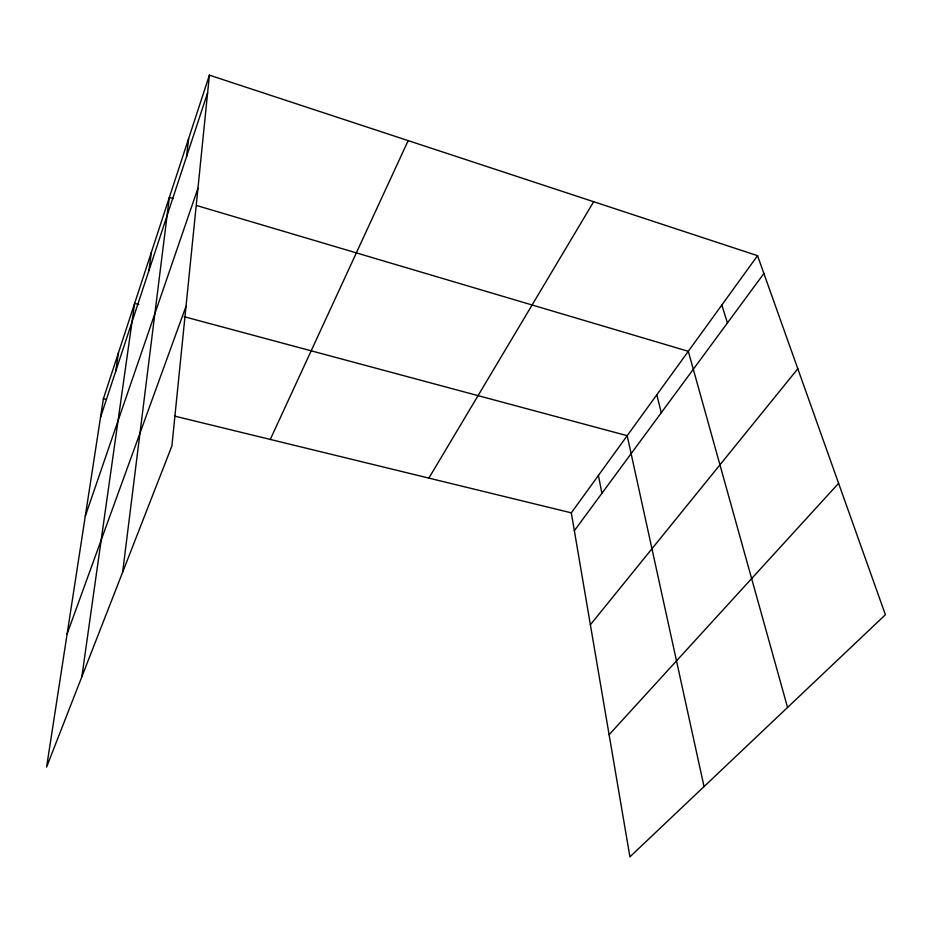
<?xml version="1.0" encoding="UTF-8"?>
<svg xmlns="http://www.w3.org/2000/svg" width="932" height="932" viewBox="0 0 932 932"><rect width="100%" height="100%" fill="white"/><g stroke="black" fill="none" stroke-linecap="round" stroke-linejoin="round"><path stroke-width="1.4" d="M209.397 75.154L171.884 446.032L46.6 767.071L103.394 398.745L209.397 75.154L757.553 255.683L885.4 614.724L629.916 856.846L571.316 512.845L757.553 255.683M186.586 156.506L188.625 138.553M122.64 572.213L169.344 197.433L173.445 198.644M148.934 270.63L151.392 252.234M81.865 676.702L134.627 303.401L138.751 304.508M115.743 371.227L118.492 352.657M100.528 417.326L207.615 92.757M85.278 516.2L197.945 188.311M67.151 633.818L186.016 306.302M270.28 439.438L408.158 140.615M428.883 478.116L593.672 201.708M574.357 530.692L763.891 273.484M590.375 624.743L797.815 368.757M609.109 734.707L838.602 483.312M103.394 398.745L106.178 399.432M174.447 416.068L571.316 512.845M184.175 316.705L627.189 435.687L704.044 786.596M196.699 205.541L688.305 351.306L787.552 707.458M721.811 305.044L727.449 322.95M656.827 394.772L661.266 412.76M598.426 475.402L601.897 493.319"/></g></svg>
